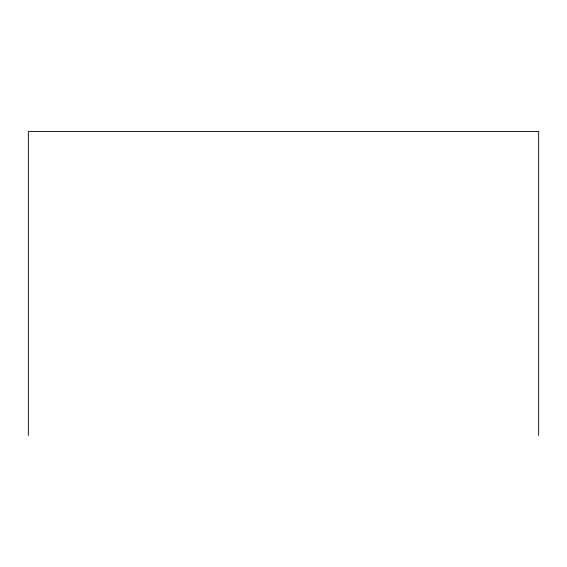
<?xml version="1.0" encoding="UTF-8"?>
<svg xmlns="http://www.w3.org/2000/svg" width="567" height="567" viewBox="0 0 567 567"><rect width="100%" height="100%" fill="white"/><g stroke="black" fill="none" stroke-linecap="round" stroke-linejoin="round"><path stroke-width="0.85" d="M538.65 435.477L538.65 131.523L28.35 131.523L28.35 435.477"/></g></svg>
